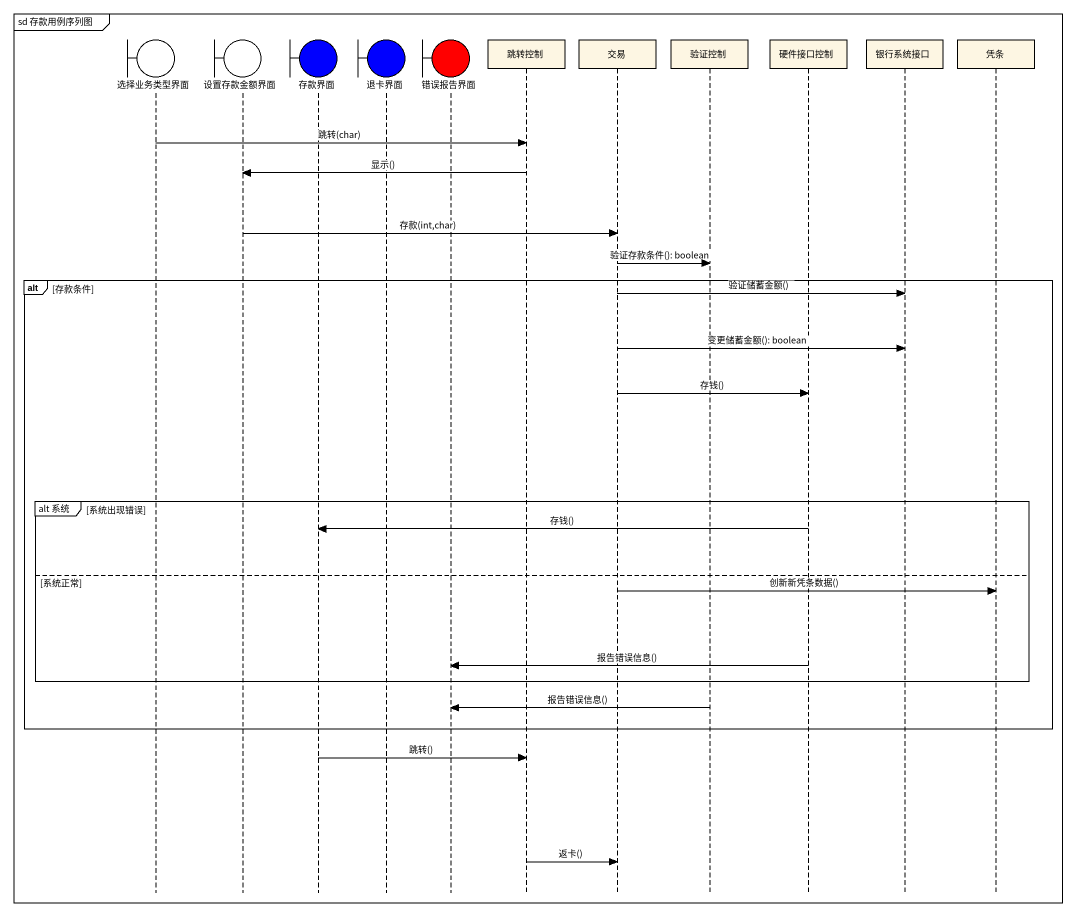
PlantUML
@startuml
mainframe sd 存款用例序列图
hide footbox
boundary 选择业务类型界面
boundary 设置存款金额界面
boundary 存款界面 #0000FF
boundary 退卡界面 #0000FF
boundary 错误报告界面 #FF0000
participant 跳转控制
participant 交易
participant 验证控制
participant 硬件接口控制
participant 银行系统接口
participant 凭条

选择业务类型界面 -> 跳转控制 : 跳转(char)
跳转控制 -> 设置存款金额界面 : 显示()
设置存款金额界面 -> 交易 : 存款(int,char)
交易 -> 验证控制 : 验证存款条件(): boolean
alt 存款条件
  交易 -> 银行系统接口 : 验证储蓄金额()
  交易 -> 银行系统接口 : 变更储蓄金额(): boolean
  交易 -> 硬件接口控制 : 存钱()
  group alt 系统 [系统出现错误]
    硬件接口控制 -> 存款界面 : 存钱()
  else 系统正常
    交易 -> 凭条 : 创新新凭条数据()
    硬件接口控制 -> 错误报告界面 : 报告错误信息()
  end
  验证控制 -> 错误报告界面 : 报告错误信息()
end
存款界面 -> 跳转控制 : 跳转()
跳转控制 -> 交易 : 返卡()
@enduml
